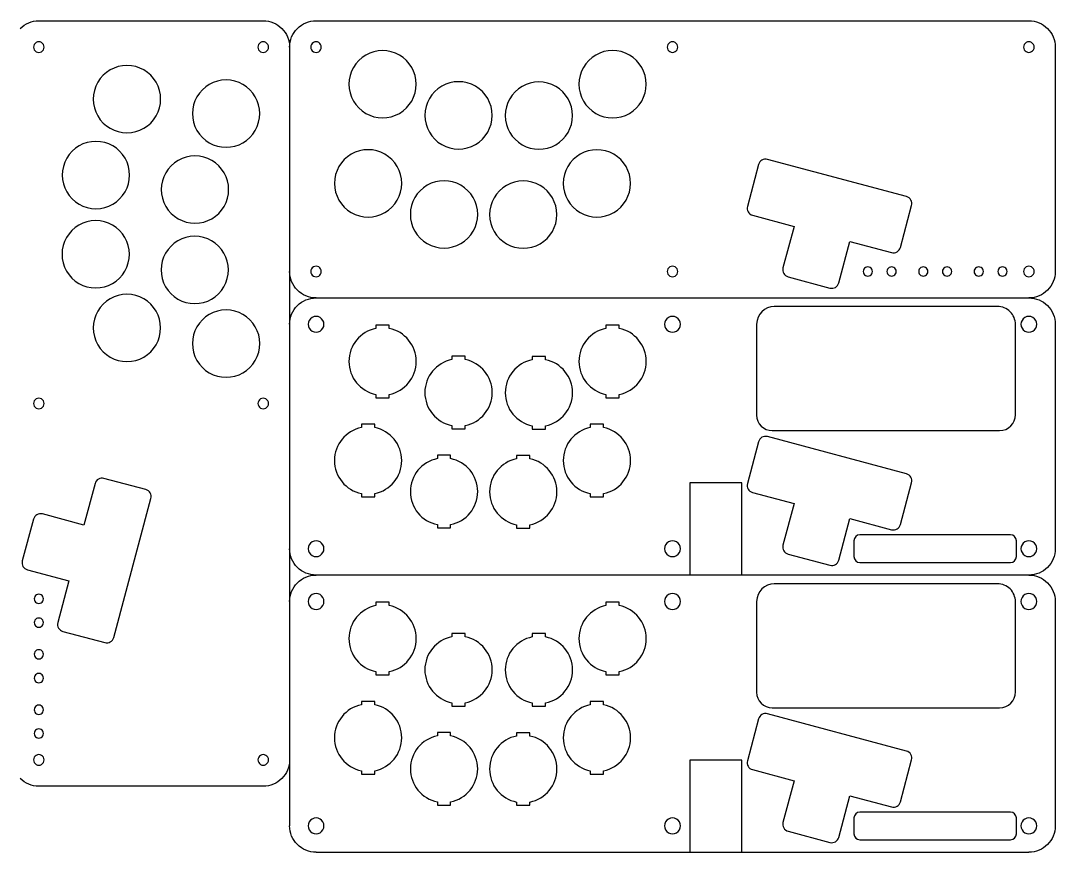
# Model space of a CAD drawing. Header units: millimetres. Extents: x 7 to 717, y 63 to 378.
# Drawn here: x 325.5 to 717.4, y 63.1 to 378.1 of the extents above; entities that cross this region are included whole.
import ezdxf

# ---------------------------------------------------------------- set-up
doc = ezdxf.new("R2010")
doc.units = ezdxf.units.MM
doc.layers.get('0').update_dxf_attribs({"linetype": 'CONTINUOUS'})

msp = doc.modelspace()

# ---------------------------------------------------------------- linework, layer by layer
for p, q in [((332.394686, 378.126684), (417.394666, 378.126684)), ((437.394686, 378.126684), (707.39468, 378.126684)), ((427.394676, 368.126674), (427.394676, 73.126696)), ((717.39468, 368.126674), (717.39468, 283.126694)), ((661.03987, 311.478192), (608.37277, 325.590302)), ((605.02003, 323.654612), (600.76893, 307.789272)), ((658.72447, 292.260132), (662.97558, 308.125472)), ((602.70463, 304.436542), (618.46129, 300.214562)), ((618.46129, 300.214562), (614.23931, 284.457882)), ((635.39309, 278.78974), (639.61507, 294.546422)), ((639.61507, 294.546422), (655.37174, 290.324442)), ((616.17501, 281.105142), (632.04035, 276.85405)), ((437.394686, 273.12668), (707.394676, 273.12668)), ((695.474806, 269.876697), (610.969636, 269.876697)), ((460.091746, 262.818169), (460.091746, 261.570659)), ((465.091746, 262.818169), (460.091746, 262.818169)), ((465.091746, 261.570659), (465.091746, 262.818169)), ((552.202316, 262.818328), (547.202316, 262.818328)), ((547.202316, 262.818328), (547.202316, 261.570765)), ((552.202316, 261.570765), (552.202316, 262.818328)), ((604.279626, 263.161678), (604.279626, 228.769628)), ((702.291816, 228.871625), (702.291816, 263.059681)), ((717.394676, 263.126673), (717.394676, 178.126693)), ((493.861366, 251.022277), (488.861366, 251.022277)), ((488.861366, 251.022277), (488.861366, 249.774767)), ((493.861366, 249.774767), (493.861366, 251.022277)), ((524.301816, 250.944146), (519.301816, 250.944146)), ((519.301816, 250.944146), (519.301816, 249.696635)), ((524.301816, 249.696635), (524.301816, 250.944146)), ((460.091746, 236.565682), (460.091746, 235.318172)), ((460.091746, 235.318172), (465.091746, 235.318172)), ((465.091746, 235.318172), (465.091746, 236.565682)), ((547.202316, 236.565894), (547.202316, 235.318383)), ((547.202316, 235.318383), (552.202316, 235.318383)), ((552.202316, 235.318383), (552.202316, 236.565894)), ((459.612946, 225.267339), (454.612946, 225.267339)), ((454.612946, 225.267339), (454.612946, 224.019829)), ((459.612946, 224.019829), (459.612946, 225.267339)), ((488.861366, 224.769764), (488.861366, 223.52228)), ((488.861366, 223.52228), (493.861366, 223.52228)), ((493.861366, 223.52228), (493.861366, 224.769764)), ((519.301816, 224.691632), (519.301816, 223.444148)), ((519.301816, 223.444148), (524.301816, 223.444148)), ((524.301816, 223.444148), (524.301816, 224.691632)), ((541.271056, 225.252496), (541.271056, 224.004985)), ((546.271056, 225.252496), (541.271056, 225.252496)), ((546.271056, 224.004985), (546.271056, 225.252496)), ((661.039866, 206.47819), (608.372766, 220.590299)), ((610.181636, 222.867621), (696.287806, 222.867621)), ((605.020026, 218.654608), (600.768926, 202.78927)), ((483.363396, 213.49481), (483.363396, 212.2473)), ((488.363396, 213.49481), (483.363396, 213.49481)), ((488.363396, 212.2473), (488.363396, 213.49481)), ((513.366986, 213.42906), (513.366986, 212.18155)), ((518.366976, 213.42906), (513.366986, 213.42906)), ((518.366976, 212.18155), (518.366976, 213.42906)), ((372.922604, 200.50133), (357.057264, 204.75243)), ((353.704534, 202.81673), (349.482554, 187.06007)), ((578.923266, 203.08631), (578.923266, 168.126683)), ((598.703256, 203.08631), (578.923266, 203.08631)), ((598.703256, 168.126683), (598.703256, 203.08631)), ((658.724466, 187.260133), (662.975576, 203.12547)), ((360.746184, 144.48149), (374.858294, 197.14859)), ((454.612946, 199.01483), (454.612946, 197.76734)), ((454.612946, 197.76734), (459.612946, 197.76734)), ((459.612946, 197.76734), (459.612946, 199.01483)), ((541.271056, 198.99998), (541.271056, 197.75247)), ((541.271056, 197.75247), (546.271056, 197.75247)), ((546.271056, 197.75247), (546.271056, 198.99998)), ((602.704626, 199.43654), (618.461286, 195.214563)), ((618.461286, 195.214563), (614.239306, 179.457883)), ((330.373134, 189.34635), (326.122042, 173.48101)), ((349.482554, 187.06007), (333.725874, 191.28205)), ((635.393086, 173.789743), (639.615066, 189.546423)), ((639.615066, 189.546423), (655.371736, 185.324443)), ((483.363396, 187.242303), (483.363396, 185.994793)), ((483.363396, 185.994793), (488.363396, 185.994793)), ((488.363396, 185.994793), (488.363396, 187.242303)), ((513.366986, 187.176553), (513.366986, 185.929063)), ((513.366986, 185.929063), (518.366976, 185.929063)), ((518.366976, 185.929063), (518.366976, 187.176553)), ((641.144676, 181.126693), (641.144676, 175.126683)), ((700.394676, 183.376683), (643.394676, 183.376683)), ((702.644676, 175.126683), (702.644676, 181.126693)), ((616.175006, 176.105143), (632.040346, 171.854053)), ((643.394676, 172.876693), (700.394676, 172.876693)), ((328.057732, 170.12827), (343.814414, 165.90629)), ((343.814414, 165.90629), (339.592434, 150.14962)), ((707.394676, 168.126683), (437.394686, 168.126683)), ((695.474806, 164.8767), (610.969636, 164.8767)), ((460.091746, 157.818172), (460.091746, 156.570662)), ((465.091746, 157.818172), (460.091746, 157.818172)), ((465.091746, 156.570662), (465.091746, 157.818172)), ((552.202316, 157.818331), (547.202316, 157.818331)), ((547.202316, 157.818331), (547.202316, 156.570768)), ((552.202316, 156.570768), (552.202316, 157.818331)), ((604.279626, 158.161681), (604.279626, 123.769631)), ((702.291816, 123.871628), (702.291816, 158.059684)), ((717.394676, 158.126676), (717.394676, 73.126696)), ((341.528124, 146.79689), (357.393464, 142.54578)), ((493.861366, 146.02228), (488.861366, 146.02228)), ((488.861366, 146.02228), (488.861366, 144.77477)), ((493.861366, 144.77477), (493.861366, 146.02228)), ((519.301816, 145.944149), (519.301816, 144.696638)), ((524.301816, 145.944149), (519.301816, 145.944149)), ((524.301816, 144.696638), (524.301816, 145.944149)), ((460.091746, 131.565685), (460.091746, 130.318175)), ((460.091746, 130.318175), (465.091746, 130.318175)), ((465.091746, 130.318175), (465.091746, 131.565685)), ((547.202316, 131.565897), (547.202316, 130.318386)), ((547.202316, 130.318386), (552.202316, 130.318386)), ((552.202316, 130.318386), (552.202316, 131.565897)), ((459.612946, 120.267342), (454.612946, 120.267342)), ((454.612946, 120.267342), (454.612946, 119.019832)), ((459.612946, 119.019832), (459.612946, 120.267342)), ((488.861366, 119.769767), (488.861366, 118.522283)), ((488.861366, 118.522283), (493.861366, 118.522283)), ((493.861366, 118.522283), (493.861366, 119.769767)), ((519.301816, 119.691635), (519.301816, 118.444151)), ((519.301816, 118.444151), (524.301816, 118.444151)), ((524.301816, 118.444151), (524.301816, 119.691635)), ((541.271056, 120.252499), (541.271056, 119.004988)), ((546.271056, 120.252499), (541.271056, 120.252499)), ((546.271056, 119.004988), (546.271056, 120.252499)), ((610.181636, 117.867624), (696.287806, 117.867624)), ((605.020026, 113.654611), (600.768926, 97.789273)), ((661.039866, 101.478193), (608.372766, 115.590302)), ((488.363396, 108.494813), (483.363396, 108.494813)), ((483.363396, 108.494813), (483.363396, 107.247303)), ((488.363396, 107.247303), (488.363396, 108.494813)), ((513.366986, 108.429063), (513.366986, 107.181553)), ((518.366976, 108.429063), (513.366986, 108.429063)), ((518.366976, 107.181553), (518.366976, 108.429063)), ((598.703256, 98.086313), (578.923266, 98.086313)), ((578.923266, 98.086313), (578.923266, 63.126686)), ((598.703256, 63.126686), (598.703256, 98.086313)), ((658.724466, 82.260136), (662.975576, 98.125473)), ((602.704626, 94.436543), (618.461286, 90.214566)), ((454.612946, 94.014833), (454.612946, 92.767343)), ((454.612946, 92.767343), (459.612946, 92.767343)), ((459.612946, 92.767343), (459.612946, 94.014833)), ((541.271056, 93.999983), (541.271056, 92.752473)), ((541.271056, 92.752473), (546.271056, 92.752473)), ((546.271056, 92.752473), (546.271056, 93.999983)), ((618.461286, 90.214566), (614.239306, 74.457886)), ((417.394666, 88.12668), (332.394686, 88.12668)), ((635.393086, 68.789746), (639.615066, 84.546426)), ((639.615066, 84.546426), (655.371736, 80.324446)), ((483.363396, 82.242306), (483.363396, 80.994796)), ((483.363396, 80.994796), (488.363396, 80.994796)), ((488.363396, 80.994796), (488.363396, 82.242306)), ((513.366986, 82.176556), (513.366986, 80.929066)), ((513.366986, 80.929066), (518.366976, 80.929066)), ((518.366976, 80.929066), (518.366976, 82.176556)), ((700.394676, 78.376686), (643.394676, 78.376686)), ((641.144676, 76.126696), (641.144676, 70.126686)), ((702.644676, 70.126686), (702.644676, 76.126696)), ((616.175006, 71.105146), (632.040346, 66.854056)), ((643.394676, 67.876696), (700.394676, 67.876696)), ((437.394686, 63.126686), (707.394676, 63.126686))]:
    msp.add_line(p, q)
for points in [[(325.323606, 375.197753), (327.198973, 377.07312), (329.742517, 378.126688), (332.394686, 378.126684)], [(417.394666, 378.126684), (420.046834, 378.126687), (422.590378, 377.073118), (424.465744, 375.197752)], [(430.323608, 375.197752), (432.198974, 377.073118), (434.742518, 378.126687), (437.394686, 378.126684)], [(707.39468, 378.126684), (710.046847, 378.126684), (712.590387, 377.073114), (714.465751, 375.197748)], [(424.465744, 375.197752), (426.34111, 373.322386), (427.394679, 370.778842), (427.394676, 368.126674)], [(427.394676, 368.126674), (427.394673, 370.778842), (428.448242, 373.322386), (430.323608, 375.197752)], [(714.465751, 375.197748), (716.341115, 373.322382), (717.394683, 370.778841), (717.39468, 368.126674)], [(330.658872, 369.127992), (330.300602, 368.508527), (330.300602, 367.744849), (330.658872, 367.125384)], [(332.394686, 370.126683), (331.679081, 370.128299), (331.017142, 369.747456), (330.658872, 369.127992)], [(334.1305, 369.127992), (333.77223, 369.747456), (333.110291, 370.128299), (332.394686, 370.126683)], [(334.1305, 367.125384), (334.48877, 367.744849), (334.48877, 368.508527), (334.1305, 369.127992)], [(415.658852, 369.127992), (415.300582, 368.508527), (415.300582, 367.744849), (415.658852, 367.125384)], [(417.394666, 370.126683), (416.679061, 370.128299), (416.017122, 369.747456), (415.658852, 369.127992)], [(419.13048, 369.127992), (418.77221, 369.747456), (418.110271, 370.128299), (417.394666, 370.126683)], [(419.13048, 367.125384), (419.48875, 367.744849), (419.48875, 368.508527), (419.13048, 369.127992)], [(436.393368, 369.862488), (435.773904, 369.504218), (435.393061, 368.842279), (435.394677, 368.126674)], [(438.395976, 369.862488), (437.776511, 370.220758), (437.012833, 370.220758), (436.393368, 369.862488)], [(439.394667, 368.126674), (439.396283, 368.842279), (439.01544, 369.504218), (438.395976, 369.862488)], [(571.39468, 369.858725), (570.775878, 369.501459), (570.39468, 368.841205), (570.39468, 368.126674)], [(573.39468, 369.858725), (572.775878, 370.21599), (572.013482, 370.21599), (571.39468, 369.858725)], [(574.39468, 368.126674), (574.39468, 368.841205), (574.013482, 369.501459), (573.39468, 369.858725)], [(706.394497, 369.859252), (705.775602, 369.501846), (705.394454, 368.841356), (705.39468, 368.126674)], [(708.394863, 369.859252), (707.775968, 370.216658), (707.013392, 370.216658), (706.394497, 369.859252)], [(709.39468, 368.126674), (709.394906, 368.841356), (709.013758, 369.501846), (708.394863, 369.859252)], [(330.658872, 367.125384), (331.017142, 366.50592), (331.679081, 366.125077), (332.394686, 366.126693)], [(332.394686, 366.126693), (333.110291, 366.125077), (333.77223, 366.50592), (334.1305, 367.125384)], [(415.658852, 367.125384), (416.017122, 366.50592), (416.679061, 366.125077), (417.394666, 366.126693)], [(417.394666, 366.126693), (418.110271, 366.125077), (418.77221, 366.50592), (419.13048, 367.125384)], [(435.394677, 368.126674), (435.393061, 367.411069), (435.773904, 366.74913), (436.393368, 366.39086)], [(436.393368, 366.39086), (437.012833, 366.03259), (437.776511, 366.03259), (438.395976, 366.39086)], [(438.395976, 366.39086), (439.01544, 366.74913), (439.396283, 367.411069), (439.394667, 368.126674)], [(456.216747, 365.109998), (452.271883, 362.83243), (449.841747, 358.62331), (449.841747, 354.068174)], [(468.966747, 365.109998), (465.021883, 367.387566), (460.161611, 367.387566), (456.216747, 365.109998)], [(475.341747, 354.068174), (475.341747, 358.62331), (472.911611, 362.83243), (468.966747, 365.109998)], [(543.323495, 365.121236), (539.376691, 362.84071), (536.947613, 358.626628), (536.95239, 354.068334)], [(556.081145, 365.121236), (552.134341, 367.401763), (547.270299, 367.401763), (543.323495, 365.121236)], [(562.45225, 354.068334), (562.457027, 358.626628), (560.027949, 362.84071), (556.081145, 365.121236)], [(570.39468, 368.126674), (570.39468, 367.412143), (570.775878, 366.751889), (571.39468, 366.394623)], [(571.39468, 366.394623), (572.013482, 366.037358), (572.775878, 366.037358), (573.39468, 366.394623)], [(573.39468, 366.394623), (574.013482, 366.751889), (574.39468, 367.412143), (574.39468, 368.126674)], [(705.39468, 368.126674), (705.394454, 367.411992), (705.775602, 366.751502), (706.394497, 366.394096)], [(706.394497, 366.394096), (707.013392, 366.03669), (707.775968, 366.03669), (708.394863, 366.394096)], [(708.394863, 366.394096), (709.013758, 366.751502), (709.394906, 367.411992), (709.39468, 368.126674)], [(365.785336, 361.158423), (361.230198, 361.158423), (357.021077, 358.728286), (354.743508, 354.78342)], [(376.827164, 354.783421), (374.549595, 358.728286), (370.340474, 361.158423), (365.785336, 361.158423)], [(354.743508, 354.78342), (352.465939, 350.838555), (352.465939, 345.978281), (354.743508, 342.033415)], [(376.827164, 342.033416), (379.104733, 345.978281), (379.104733, 350.838555), (376.827164, 354.783421)], [(403.336166, 355.679613), (398.78103, 355.679613), (394.57191, 353.249477), (392.294342, 349.304613)], [(414.37799, 349.304613), (412.100422, 353.249477), (407.891302, 355.679613), (403.336166, 355.679613)], [(449.841747, 354.068174), (449.841747, 349.513038), (452.271883, 345.303918), (456.216747, 343.02635)], [(468.966747, 343.02635), (472.911611, 345.303918), (475.341747, 349.513038), (475.341747, 354.068174)], [(484.984909, 353.318317), (481.039304, 351.039626), (478.609562, 346.828623), (478.611367, 342.272284)], [(497.737825, 353.318317), (493.79222, 355.597007), (488.930514, 355.597007), (484.984909, 353.318317)], [(504.111367, 342.272284), (504.113172, 346.828623), (501.68343, 351.039626), (497.737825, 353.318317)], [(515.425787, 353.238955), (511.480399, 350.960593), (509.050541, 346.750141), (509.051817, 342.194154)], [(528.17785, 353.238955), (524.232462, 355.517317), (519.371175, 355.517317), (515.425787, 353.238955)], [(534.55182, 342.194154), (534.553096, 346.750141), (532.123238, 350.960593), (528.17785, 353.238955)], [(536.95239, 354.068334), (536.947613, 349.51004), (539.376691, 345.295958), (543.323495, 343.015432)], [(556.081145, 343.015432), (560.027949, 345.295958), (562.457027, 349.51004), (562.45225, 354.068334)], [(392.294342, 349.304613), (390.016774, 345.359749), (390.016774, 340.499477), (392.294342, 336.554613)], [(414.37799, 336.554613), (416.655558, 340.499477), (416.655558, 345.359749), (414.37799, 349.304613)], [(354.743508, 342.033415), (357.021077, 338.08855), (361.230198, 335.658413), (365.785336, 335.658413)], [(365.785336, 335.658413), (370.340474, 335.658413), (374.549595, 338.08855), (376.827164, 342.033416)], [(456.216747, 343.02635), (460.161611, 340.748782), (465.021883, 340.748782), (468.966747, 343.02635)], [(478.611367, 342.272284), (478.609562, 337.715945), (481.039304, 333.504942), (484.984909, 331.226251)], [(497.737825, 331.226251), (501.68343, 333.504942), (504.113172, 337.715945), (504.111367, 342.272284)], [(509.051817, 342.194154), (509.051818, 337.639017), (511.481954, 333.429898), (515.426818, 331.152329)], [(528.176819, 331.152329), (532.121683, 333.429898), (534.55182, 337.639017), (534.55182, 342.194154)], [(543.323495, 343.015432), (547.270299, 340.734905), (552.134341, 340.734905), (556.081145, 343.015432)], [(392.294342, 336.554613), (394.57191, 332.609749), (398.78103, 330.179613), (403.336166, 330.179613)], [(403.336166, 330.179613), (407.891302, 330.179613), (412.100422, 332.609749), (414.37799, 336.554613)], [(354.012806, 332.407963), (349.45767, 332.407963), (345.24855, 329.977827), (342.970982, 326.032963)], [(365.05463, 326.032963), (362.777062, 329.977827), (358.567942, 332.407963), (354.012806, 332.407963)], [(463.487944, 327.559172), (459.543079, 329.836741), (454.682805, 329.836741), (450.737939, 327.559172)], [(484.984909, 331.226251), (488.930514, 328.947561), (493.79222, 328.947561), (497.737825, 331.226251)], [(515.426818, 331.152329), (519.371682, 328.874761), (524.231955, 328.874761), (528.176819, 331.152329)], [(550.14606, 327.544328), (546.201196, 329.821896), (541.340924, 329.821896), (537.39606, 327.544328)], [(342.970982, 326.032963), (340.693414, 322.088099), (340.693414, 317.227827), (342.970982, 313.282963)], [(365.05463, 313.282963), (367.332198, 317.227827), (367.332198, 322.088099), (365.05463, 326.032963)], [(391.540276, 326.909993), (386.983937, 326.911798), (382.772934, 324.482056), (380.494243, 320.536451)], [(402.586309, 320.536451), (400.307618, 324.482056), (396.096615, 326.911798), (391.540276, 326.909993)], [(450.737939, 327.559172), (446.793074, 325.281603), (444.362937, 321.072482), (444.362937, 316.517344)], [(469.862947, 316.517344), (469.862947, 321.072482), (467.43281, 325.281603), (463.487944, 327.559172)], [(537.39606, 327.544328), (533.451196, 325.26676), (531.02106, 321.05764), (531.02106, 316.502504)], [(556.52106, 316.502504), (556.52106, 321.05764), (554.090924, 325.26676), (550.14606, 327.544328)], [(608.37277, 325.590302), (606.912411, 325.981607), (605.41134, 325.11497), (605.02003, 323.654612)], [(380.494243, 320.536451), (378.215553, 316.590846), (378.215553, 311.72914), (380.494243, 307.783535)], [(402.586309, 307.783535), (404.864999, 311.72914), (404.864999, 316.590846), (402.586309, 320.536451)], [(492.238397, 315.786638), (488.293533, 318.064206), (483.433261, 318.064206), (479.488397, 315.786638)], [(522.244508, 315.728177), (518.298361, 318.007689), (513.435605, 318.007689), (509.489458, 315.728177)], [(444.362937, 316.517344), (444.362937, 311.962206), (446.793074, 307.753085), (450.737939, 305.475516)], [(463.487944, 305.475516), (467.43281, 307.753085), (469.862947, 311.962206), (469.862947, 316.517344)], [(479.488397, 315.786638), (475.543533, 313.50907), (473.113397, 309.29995), (473.113397, 304.744814)], [(498.613397, 304.744814), (498.613397, 309.29995), (496.183261, 313.50907), (492.238397, 315.786638)], [(509.489458, 315.728177), (505.543312, 313.448665), (503.11386, 309.236283), (503.116986, 304.679065)], [(528.61698, 304.679065), (528.620106, 309.236283), (526.190654, 313.448665), (522.244508, 315.728177)], [(531.02106, 316.502504), (531.02106, 311.947368), (533.451196, 307.738248), (537.39606, 305.46068)], [(550.14606, 305.46068), (554.090924, 307.738248), (556.52106, 311.947368), (556.52106, 316.502504)], [(342.970982, 313.282963), (345.24855, 309.338099), (349.45767, 306.907963), (354.012806, 306.907963)], [(354.012806, 306.907963), (358.567942, 306.907963), (362.777062, 309.338099), (365.05463, 313.282963)], [(662.97558, 308.125472), (663.366871, 309.585831), (662.500226, 311.086891), (661.03987, 311.478192)], [(380.494243, 307.783535), (382.772934, 303.83793), (386.983937, 301.408188), (391.540276, 301.409993)], [(391.540276, 301.409993), (396.096615, 301.408188), (400.307618, 303.83793), (402.586309, 307.783535)], [(600.76893, 307.789272), (600.377632, 306.328913), (601.244273, 304.827847), (602.70463, 304.436542)], [(353.947057, 302.404374), (349.389839, 302.4075), (345.177457, 299.978048), (342.897945, 296.031902)], [(364.996169, 296.031902), (362.716657, 299.978048), (358.504275, 302.4075), (353.947057, 302.404374)], [(450.737939, 305.475516), (454.682805, 303.197947), (459.543079, 303.197947), (463.487944, 305.475516)], [(473.113397, 304.744814), (473.113397, 300.189678), (475.543533, 295.980558), (479.488397, 293.70299)], [(492.238397, 293.70299), (496.183261, 295.980558), (498.613397, 300.189678), (498.613397, 304.744814)], [(503.116986, 304.679065), (503.11386, 300.121847), (505.543312, 295.909465), (509.489458, 293.629953)], [(522.244508, 293.629953), (526.190654, 295.909465), (528.620106, 300.121847), (528.61698, 304.679065)], [(537.39606, 305.46068), (541.340924, 303.183112), (546.201196, 303.183112), (550.14606, 305.46068)], [(342.897945, 296.031902), (340.618433, 292.085755), (340.618433, 287.222999), (342.897945, 283.276852)], [(364.996169, 283.276852), (367.275681, 287.222999), (367.275681, 292.085755), (364.996169, 296.031902)], [(391.462146, 296.469543), (386.907009, 296.469543), (382.69789, 294.039406), (380.420321, 290.094542)], [(402.506947, 290.095573), (400.228585, 294.040961), (396.018133, 296.470819), (391.462146, 296.469543)], [(380.420321, 290.094542), (378.142753, 286.149678), (378.142753, 281.289405), (380.420321, 277.344541)], [(402.506947, 277.34351), (404.785309, 281.288898), (404.785309, 286.150185), (402.506947, 290.095573)], [(479.488397, 293.70299), (483.433261, 291.425422), (488.293533, 291.425422), (492.238397, 293.70299)], [(509.489458, 293.629953), (513.435605, 291.350441), (518.298361, 291.350441), (522.244508, 293.629953)], [(655.37174, 290.324442), (656.832096, 289.933144), (658.33316, 290.799779), (658.72447, 292.260132)], [(342.897945, 283.276852), (345.177457, 279.330706), (349.389839, 276.901254), (353.947057, 276.90438)], [(353.947057, 276.90438), (358.504275, 276.901254), (362.716657, 279.330706), (364.996169, 283.276852)], [(430.323607, 276.055614), (428.44824, 277.930981), (427.394672, 280.474525), (427.394676, 283.126694)], [(436.393368, 284.862508), (435.773904, 284.504238), (435.393061, 283.842299), (435.394677, 283.126694)], [(435.394677, 283.126694), (435.393061, 282.411089), (435.773904, 281.74915), (436.393368, 281.39088)], [(438.395976, 284.862508), (437.776511, 285.220778), (437.012833, 285.220778), (436.393368, 284.862508)], [(439.394667, 283.126694), (439.396283, 283.842299), (439.01544, 284.504238), (438.395976, 284.862508)], [(438.395976, 281.39088), (439.01544, 281.74915), (439.396283, 282.411089), (439.394667, 283.126694)], [(571.39468, 284.858745), (570.775878, 284.501479), (570.39468, 283.841225), (570.39468, 283.126694)], [(570.39468, 283.126694), (570.39468, 282.412163), (570.775878, 281.751909), (571.39468, 281.394643)], [(573.39468, 284.858745), (572.775878, 285.21601), (572.013482, 285.21601), (571.39468, 284.858745)], [(574.39468, 283.126694), (574.39468, 283.841225), (574.013482, 284.501479), (573.39468, 284.858745)], [(573.39468, 281.394643), (574.013482, 281.751909), (574.39468, 282.412163), (574.39468, 283.126694)], [(614.23931, 284.457882), (613.848006, 282.99752), (614.714648, 281.496447), (616.17501, 281.105142)], [(645.51968, 284.642238), (644.978228, 284.329631), (644.64468, 283.751909), (644.64468, 283.126694)], [(644.64468, 283.126694), (644.64468, 282.501479), (644.978228, 281.923757), (645.51968, 281.61115)], [(647.26968, 284.642238), (646.728228, 284.954846), (646.061132, 284.954846), (645.51968, 284.642238)], [(648.14468, 283.126694), (648.14468, 283.751909), (647.811132, 284.329631), (647.26968, 284.642238)], [(647.26968, 281.61115), (647.811132, 281.923757), (648.14468, 282.501479), (648.14468, 283.126694)], [(654.519338, 284.643225), (653.977713, 284.330354), (653.644257, 283.752191), (653.64468, 283.126694)], [(653.64468, 283.126694), (653.644257, 282.501197), (653.977713, 281.923034), (654.519338, 281.610163)], [(656.270022, 284.643225), (655.728396, 284.956095), (655.060964, 284.956095), (654.519338, 284.643225)], [(657.14468, 283.126694), (657.145103, 283.752191), (656.811647, 284.330354), (656.270022, 284.643225)], [(656.270022, 281.610163), (656.811647, 281.923034), (657.145103, 282.501197), (657.14468, 283.126694)], [(666.519338, 284.643225), (665.977713, 284.330354), (665.644257, 283.752191), (665.64468, 283.126694)], [(665.64468, 283.126694), (665.644257, 282.501197), (665.977713, 281.923034), (666.519338, 281.610163)], [(668.270022, 284.643225), (667.728396, 284.956095), (667.060964, 284.956095), (666.519338, 284.643225)], [(669.14468, 283.126694), (669.145103, 283.752191), (668.811647, 284.330354), (668.270022, 284.643225)], [(668.270022, 281.610163), (668.811647, 281.923034), (669.145103, 282.501197), (669.14468, 283.126694)], [(675.51968, 284.642238), (674.978228, 284.329631), (674.64468, 283.751909), (674.64468, 283.126694)], [(674.64468, 283.126694), (674.64468, 282.501479), (674.978228, 281.923757), (675.51968, 281.61115)], [(677.26968, 284.642238), (676.728228, 284.954846), (676.061132, 284.954846), (675.51968, 284.642238)], [(678.14468, 283.126694), (678.14468, 283.751909), (677.811132, 284.329631), (677.26968, 284.642238)], [(677.26968, 281.61115), (677.811132, 281.923757), (678.14468, 282.501479), (678.14468, 283.126694)], [(687.51968, 284.642238), (686.978228, 284.329631), (686.64468, 283.751909), (686.64468, 283.126694)], [(686.64468, 283.126694), (686.64468, 282.501479), (686.978228, 281.923757), (687.51968, 281.61115)], [(689.26968, 284.642238), (688.728228, 284.954846), (688.061132, 284.954846), (687.51968, 284.642238)], [(690.14468, 283.126694), (690.14468, 283.751909), (689.811132, 284.329631), (689.26968, 284.642238)], [(689.26968, 281.61115), (689.811132, 281.923757), (690.14468, 282.501479), (690.14468, 283.126694)], [(696.51968, 284.642238), (695.978228, 284.329631), (695.64468, 283.751909), (695.64468, 283.126694)], [(695.64468, 283.126694), (695.64468, 282.501479), (695.978228, 281.923757), (696.51968, 281.61115)], [(698.26968, 284.642238), (697.728228, 284.954846), (697.061132, 284.954846), (696.51968, 284.642238)], [(699.14468, 283.126694), (699.14468, 283.751909), (698.811132, 284.329631), (698.26968, 284.642238)], [(698.26968, 281.61115), (698.811132, 281.923757), (699.14468, 282.501479), (699.14468, 283.126694)], [(706.394497, 284.859272), (705.775602, 284.501866), (705.394454, 283.841376), (705.39468, 283.126694)], [(705.39468, 283.126694), (705.394454, 282.412012), (705.775602, 281.751522), (706.394497, 281.394116)], [(708.394863, 284.859272), (707.775968, 285.216678), (707.013392, 285.216678), (706.394497, 284.859272)], [(709.39468, 283.126694), (709.394906, 283.841376), (709.013758, 284.501866), (708.394863, 284.859272)], [(708.394863, 281.394116), (709.013758, 281.751522), (709.394906, 282.412012), (709.39468, 283.126694)], [(717.39468, 283.126694), (717.394684, 280.474527), (716.341117, 277.930984), (714.465753, 276.055617)], [(436.393368, 281.39088), (437.012833, 281.03261), (437.776511, 281.03261), (438.395976, 281.39088)], [(571.39468, 281.394643), (572.013482, 281.037378), (572.775878, 281.037378), (573.39468, 281.394643)], [(632.04035, 276.85405), (633.500709, 276.462745), (635.00178, 277.329382), (635.39309, 278.78974)], [(645.51968, 281.61115), (646.061132, 281.298542), (646.728228, 281.298542), (647.26968, 281.61115)], [(654.519338, 281.610163), (655.060964, 281.297293), (655.728396, 281.297293), (656.270022, 281.610163)], [(666.519338, 281.610163), (667.060964, 281.297293), (667.728396, 281.297293), (668.270022, 281.610163)], [(675.51968, 281.61115), (676.061132, 281.298542), (676.728228, 281.298542), (677.26968, 281.61115)], [(687.51968, 281.61115), (688.061132, 281.298542), (688.728228, 281.298542), (689.26968, 281.61115)], [(696.51968, 281.61115), (697.061132, 281.298542), (697.728228, 281.298542), (698.26968, 281.61115)], [(706.394497, 281.394116), (707.013392, 281.03671), (707.775968, 281.03671), (708.394863, 281.394116)], [(365.770496, 274.5003), (361.21536, 274.5003), (357.00624, 272.070164), (354.728672, 268.1253)], [(376.81232, 268.1253), (374.534752, 272.070164), (370.325632, 274.5003), (365.770496, 274.5003)], [(380.420321, 277.344541), (382.69789, 273.399677), (386.907009, 270.96954), (391.462146, 270.96954)], [(391.462146, 270.96954), (396.018133, 270.968264), (400.228585, 273.398122), (402.506947, 277.34351)], [(437.394686, 273.12668), (434.742517, 273.126677), (432.198973, 274.180247), (430.323607, 276.055614)], [(714.465753, 276.055617), (712.590389, 274.18025), (710.046847, 273.12668), (707.39468, 273.12668)], [(430.323609, 270.197749), (432.198975, 272.073114), (434.742518, 273.126683), (437.394686, 273.12668)], [(707.394676, 273.12668), (710.046842, 273.12668), (712.590382, 272.073111), (714.465746, 270.197745)], [(354.728672, 268.1253), (352.451104, 264.180436), (352.451104, 259.320164), (354.728672, 255.3753)], [(376.81232, 255.3753), (379.089888, 259.320164), (379.089888, 264.180436), (376.81232, 268.1253)], [(403.336326, 268.56897), (398.778032, 268.573747), (394.56395, 266.144669), (392.283424, 262.197865)], [(414.389228, 262.197865), (412.108702, 266.144669), (407.89462, 268.573747), (403.336326, 268.56897)], [(427.394676, 263.126673), (427.394674, 265.778841), (428.448243, 268.322383), (430.323609, 270.197749)], [(610.969636, 269.876697), (607.270813, 269.8629), (604.279622, 266.860527), (604.279626, 263.161678)], [(700.295162, 267.880038), (699.016724, 269.158477), (697.28279, 269.876696), (695.474806, 269.876697)], [(702.291816, 263.059681), (702.291817, 264.867665), (701.573599, 266.6016), (700.295162, 267.880038)], [(714.465746, 270.197745), (716.34111, 268.32238), (717.394678, 265.778839), (717.394676, 263.126673)], [(435.894679, 265.724754), (434.966474, 265.188854), (434.394676, 264.198472), (434.394676, 263.126673)], [(434.394676, 263.126673), (434.394676, 262.054874), (434.966474, 261.064492), (435.894679, 260.528592)], [(438.894684, 265.724754), (437.966479, 266.260653), (436.822883, 266.260653), (435.894679, 265.724754)], [(440.394686, 263.126673), (440.394686, 264.198472), (439.822888, 265.188854), (438.894684, 265.724754)], [(438.894684, 260.528592), (439.822888, 261.064492), (440.394686, 262.054874), (440.394686, 263.126673)], [(570.894128, 265.726331), (569.965646, 265.190011), (569.393998, 264.198922), (569.394676, 263.126673)], [(569.394676, 263.126673), (569.393998, 262.054424), (569.965646, 261.063335), (570.894128, 260.527015)], [(573.895224, 265.726331), (572.966742, 266.262651), (571.82261, 266.262651), (570.894128, 265.726331)], [(575.394676, 263.126673), (575.395354, 264.198922), (574.823706, 265.190011), (573.895224, 265.726331)], [(573.895224, 260.527015), (574.823706, 261.063335), (575.395354, 262.054424), (575.394676, 263.126673)], [(705.894676, 265.724749), (704.966473, 265.188851), (704.394676, 264.19847), (704.394676, 263.126673)], [(704.394676, 263.126673), (704.394676, 262.054876), (704.966473, 261.064495), (705.894676, 260.528597)], [(708.894676, 265.724749), (707.966473, 266.260648), (706.822879, 266.260648), (705.894676, 265.724749)], [(710.394676, 263.126673), (710.394676, 264.19847), (709.822879, 265.188851), (708.894676, 265.724749)], [(708.894676, 260.528597), (709.822879, 261.064495), (710.394676, 262.054876), (710.394676, 263.126673)], [(392.283424, 262.197865), (390.002897, 258.251061), (390.002897, 253.387019), (392.283424, 249.440215)], [(414.389228, 249.440215), (416.669755, 253.387019), (416.669755, 258.251061), (414.389228, 262.197865)], [(435.894679, 260.528592), (436.822883, 259.992693), (437.966479, 259.992693), (438.894684, 260.528592)], [(460.091746, 261.570659), (454.131887, 260.378898), (449.841802, 255.146016), (449.841802, 249.068171)], [(475.34169, 249.068171), (475.34169, 255.146016), (471.051605, 260.378898), (465.091746, 261.570659)], [(547.202316, 261.570765), (541.242466, 260.379027), (536.952379, 255.146162), (536.952379, 249.06833)], [(562.452253, 249.06833), (562.452253, 255.146162), (558.162166, 260.379027), (552.202316, 261.570765)], [(570.894128, 260.527015), (571.82261, 259.990695), (572.966742, 259.990695), (573.895224, 260.527015)], [(705.894676, 260.528597), (706.822879, 259.992698), (707.966473, 259.992698), (708.894676, 260.528597)], [(354.728672, 255.3753), (357.00624, 251.430436), (361.21536, 249.0003), (365.770496, 249.0003)], [(365.770496, 249.0003), (370.325632, 249.0003), (374.534752, 251.430436), (376.81232, 255.3753)], [(392.283424, 249.440215), (394.56395, 245.493411), (398.778032, 243.064333), (403.336326, 243.06911)], [(403.336326, 243.06911), (407.89462, 243.064333), (412.108702, 245.493411), (414.389228, 249.440215)], [(449.841802, 249.068171), (449.841802, 242.990325), (454.131887, 237.757443), (460.091746, 236.565682)], [(465.091746, 236.565682), (471.051605, 237.757443), (475.34169, 242.990325), (475.34169, 249.068171)], [(488.861366, 249.774767), (482.901477, 248.583032), (478.611357, 243.350136), (478.611357, 237.272266)], [(504.111375, 237.272266), (504.111375, 243.350136), (499.821255, 248.583032), (493.861366, 249.774767)], [(519.301816, 249.696635), (513.341927, 248.5049), (509.051807, 243.272004), (509.051807, 237.194133)], [(534.551825, 237.194133), (534.551825, 243.272004), (530.261705, 248.5049), (524.301816, 249.696635)], [(536.952379, 249.06833), (536.952379, 242.990497), (541.242466, 237.757632), (547.202316, 236.565894)], [(552.202316, 236.565894), (558.162166, 237.757632), (562.452253, 242.990497), (562.452253, 249.06833)], [(332.394686, 235.12668), (331.680155, 235.12668), (331.019901, 234.745482), (330.662635, 234.12668)], [(334.126737, 234.12668), (333.769471, 234.745482), (333.109217, 235.12668), (332.394686, 235.12668)], [(417.394666, 235.12668), (416.680135, 235.12668), (416.019881, 234.745482), (415.662615, 234.12668)], [(419.126717, 234.12668), (418.769451, 234.745482), (418.109197, 235.12668), (417.394666, 235.12668)], [(478.611357, 237.272266), (478.611357, 231.194395), (482.901477, 225.961499), (488.861366, 224.769764)], [(493.861366, 224.769764), (499.821255, 225.961499), (504.111375, 231.194395), (504.111375, 237.272266)], [(509.051807, 237.194133), (509.051807, 231.116263), (513.341927, 225.883367), (519.301816, 224.691632)], [(524.301816, 224.691632), (530.261705, 225.883367), (534.551825, 231.116263), (534.551825, 237.194133)], [(330.662635, 234.12668), (330.30537, 233.507878), (330.30537, 232.745482), (330.662635, 232.12668)], [(330.662635, 232.12668), (331.019901, 231.507878), (331.680155, 231.12668), (332.394686, 231.12668)], [(332.394686, 231.12668), (333.109217, 231.12668), (333.769471, 231.507878), (334.126737, 232.12668)], [(334.126737, 232.12668), (334.484002, 232.745482), (334.484002, 233.507878), (334.126737, 234.12668)], [(415.662615, 234.12668), (415.30535, 233.507878), (415.30535, 232.745482), (415.662615, 232.12668)], [(415.662615, 232.12668), (416.019881, 231.507878), (416.680135, 231.12668), (417.394666, 231.12668)], [(417.394666, 231.12668), (418.109197, 231.12668), (418.769451, 231.507878), (419.126717, 232.12668)], [(419.126717, 232.12668), (419.483982, 232.745482), (419.483982, 233.507878), (419.126717, 234.12668)], [(604.279626, 228.769628), (604.279628, 225.510039), (606.922047, 222.867621), (610.181636, 222.867621)], [(696.287806, 222.867621), (699.603727, 222.867621), (702.291813, 225.555704), (702.291816, 228.871625)], [(454.612946, 224.019829), (448.653062, 222.82809), (444.362947, 217.595196), (444.362947, 211.51733)], [(469.862945, 211.51733), (469.862945, 217.595196), (465.57283, 222.82809), (459.612946, 224.019829)], [(541.271056, 224.004985), (535.311164, 222.813252), (531.021042, 217.580355), (531.021042, 211.502482)], [(556.52107, 211.502482), (556.52107, 217.580355), (552.230948, 222.813252), (546.271056, 224.004985)], [(608.372766, 220.590299), (606.912406, 220.981604), (605.411335, 220.114966), (605.020026, 218.654608)], [(483.363396, 212.2473), (477.403514, 211.055559), (473.113402, 205.822666), (473.113402, 199.744801)], [(498.61339, 199.744801), (498.61339, 205.822666), (494.323278, 211.055559), (488.363396, 212.2473)], [(513.366986, 212.18155), (507.407104, 210.989809), (503.116992, 205.756916), (503.116992, 199.679051)], [(528.61697, 199.679051), (528.61697, 205.756916), (524.326858, 210.989809), (518.366976, 212.18155)], [(444.362947, 211.51733), (444.362947, 205.439463), (448.653062, 200.206569), (454.612946, 199.01483)], [(459.612946, 199.01483), (465.57283, 200.206569), (469.862945, 205.439463), (469.862945, 211.51733)], [(531.021042, 211.502482), (531.021042, 205.42461), (535.311164, 200.191713), (541.271056, 198.99998)], [(546.271056, 198.99998), (552.230948, 200.191713), (556.52107, 205.42461), (556.52107, 211.502482)], [(357.057264, 204.75243), (355.596905, 205.143728), (354.095839, 204.277087), (353.704534, 202.81673)], [(662.975576, 203.12547), (663.366867, 204.585829), (662.500222, 206.086889), (661.039866, 206.47819)], [(374.858294, 197.14859), (375.249599, 198.608949), (374.382962, 200.11002), (372.922604, 200.50133)], [(600.768926, 202.78927), (600.377628, 201.328911), (601.244269, 199.827845), (602.704626, 199.43654)], [(473.113402, 199.744801), (473.113402, 193.666937), (477.403514, 188.434044), (483.363396, 187.242303)], [(488.363396, 187.242303), (494.323278, 188.434044), (498.61339, 193.666937), (498.61339, 199.744801)], [(503.116992, 199.679051), (503.116992, 193.601187), (507.407104, 188.368294), (513.366986, 187.176553)], [(518.366976, 187.176553), (524.326858, 188.368294), (528.61697, 193.601187), (528.61697, 199.679051)], [(333.725874, 191.28205), (332.265512, 191.673354), (330.764439, 190.806712), (330.373134, 189.34635)], [(655.371736, 185.324443), (656.832092, 184.933145), (658.333156, 185.79978), (658.724466, 187.260133)], [(435.894679, 180.724774), (434.966474, 180.188874), (434.394676, 179.198492), (434.394676, 178.126693)], [(438.894684, 180.724774), (437.966479, 181.260673), (436.822883, 181.260673), (435.894679, 180.724774)], [(440.394686, 178.126693), (440.394686, 179.198492), (439.822888, 180.188874), (438.894684, 180.724774)], [(570.894128, 180.726351), (569.965646, 180.190031), (569.393998, 179.198942), (569.394676, 178.126693)], [(573.895224, 180.726351), (572.966742, 181.262671), (571.82261, 181.262671), (570.894128, 180.726351)], [(575.394676, 178.126693), (575.395354, 179.198942), (574.823706, 180.190031), (573.895224, 180.726351)], [(643.394676, 183.376683), (642.152039, 183.376683), (641.144682, 182.36933), (641.144676, 181.126693)], [(702.644676, 181.126693), (702.64467, 182.36933), (701.637313, 183.376683), (700.394676, 183.376683)], [(705.894676, 180.724769), (704.966473, 180.188871), (704.394676, 179.19849), (704.394676, 178.126693)], [(708.894676, 180.724769), (707.966473, 181.260668), (706.822879, 181.260668), (705.894676, 180.724769)], [(710.394676, 178.126693), (710.394676, 179.19849), (709.822879, 180.188871), (708.894676, 180.724769)], [(430.323608, 171.055615), (428.448242, 172.930981), (427.394673, 175.474525), (427.394676, 178.126693)], [(434.394676, 178.126693), (434.394676, 177.054894), (434.966474, 176.064512), (435.894679, 175.528612)], [(438.894684, 175.528612), (439.822888, 176.064512), (440.394686, 177.054894), (440.394686, 178.126693)], [(569.394676, 178.126693), (569.393998, 177.054444), (569.965646, 176.063355), (570.894128, 175.527035)], [(573.895224, 175.527035), (574.823706, 176.063355), (575.395354, 177.054444), (575.394676, 178.126693)], [(614.239306, 179.457883), (613.848002, 177.997521), (614.714644, 176.496448), (616.175006, 176.105143)], [(704.394676, 178.126693), (704.394676, 177.054896), (704.966473, 176.064515), (705.894676, 175.528617)], [(708.894676, 175.528617), (709.822879, 176.064515), (710.394676, 177.054896), (710.394676, 178.126693)], [(717.394676, 178.126693), (717.394679, 175.474526), (716.341111, 172.930985), (714.465747, 171.055619)], [(326.122042, 173.48101), (325.730737, 172.020651), (326.597374, 170.51958), (328.057732, 170.12827)], [(435.894679, 175.528612), (436.822883, 174.992713), (437.966479, 174.992713), (438.894684, 175.528612)], [(570.894128, 175.527035), (571.82261, 174.990715), (572.966742, 174.990715), (573.895224, 175.527035)], [(632.040346, 171.854053), (633.500705, 171.462748), (635.001776, 172.329385), (635.393086, 173.789743)], [(641.144676, 175.126683), (641.144682, 173.884046), (642.152039, 172.876693), (643.394676, 172.876693)], [(700.394676, 172.876693), (701.637313, 172.876693), (702.64467, 173.884046), (702.644676, 175.126683)], [(705.894676, 175.528617), (706.822879, 174.992718), (707.966473, 174.992718), (708.894676, 175.528617)], [(437.394686, 168.126683), (434.742518, 168.12668), (432.198974, 169.180249), (430.323608, 171.055615)], [(714.465747, 171.055619), (712.590383, 169.180253), (710.046843, 168.126683), (707.394676, 168.126683)], [(427.394676, 158.126676), (427.394674, 160.778844), (428.448243, 163.322386), (430.323609, 165.197752)], [(430.323609, 165.197752), (432.198975, 167.073117), (434.742518, 168.126686), (437.394686, 168.126683)], [(610.969636, 164.8767), (607.270813, 164.862903), (604.279622, 161.86053), (604.279626, 158.161681)], [(700.295162, 162.880041), (699.016724, 164.15848), (697.28279, 164.876699), (695.474806, 164.8767)], [(707.394676, 168.126683), (710.046842, 168.126683), (712.590382, 167.073114), (714.465746, 165.197748)], [(714.465746, 165.197748), (716.34111, 163.322383), (717.394678, 160.778842), (717.394676, 158.126676)], [(332.394686, 160.87668), (331.769471, 160.87668), (331.191749, 160.543132), (330.879142, 160.00168)], [(333.91023, 160.00168), (333.597623, 160.543132), (333.019901, 160.87668), (332.394686, 160.87668)], [(435.894679, 160.724757), (434.966474, 160.188857), (434.394676, 159.198475), (434.394676, 158.126676)], [(438.894684, 160.724757), (437.966479, 161.260656), (436.822883, 161.260656), (435.894679, 160.724757)], [(440.394686, 158.126676), (440.394686, 159.198475), (439.822888, 160.188857), (438.894684, 160.724757)], [(570.894128, 160.726334), (569.965646, 160.190014), (569.393998, 159.198925), (569.394676, 158.126676)], [(573.895224, 160.726334), (572.966742, 161.262654), (571.82261, 161.262654), (570.894128, 160.726334)], [(575.394676, 158.126676), (575.395354, 159.198925), (574.823706, 160.190014), (573.895224, 160.726334)], [(702.291816, 158.059684), (702.291817, 159.867668), (701.573599, 161.601603), (700.295162, 162.880041)], [(705.894676, 160.724752), (704.966473, 160.188854), (704.394676, 159.198473), (704.394676, 158.126676)], [(708.894676, 160.724752), (707.966473, 161.260651), (706.822879, 161.260651), (705.894676, 160.724752)], [(710.394676, 158.126676), (710.394676, 159.198473), (709.822879, 160.188854), (708.894676, 160.724752)], [(330.879142, 160.00168), (330.566534, 159.460228), (330.566534, 158.793132), (330.879142, 158.25168)], [(330.879142, 158.25168), (331.191749, 157.710228), (331.769471, 157.37668), (332.394686, 157.37668)], [(332.394686, 157.37668), (333.019901, 157.37668), (333.597623, 157.710228), (333.91023, 158.25168)], [(333.91023, 158.25168), (334.222838, 158.793132), (334.222838, 159.460228), (333.91023, 160.00168)], [(434.394676, 158.126676), (434.394676, 157.054877), (434.966474, 156.064495), (435.894679, 155.528595)], [(438.894684, 155.528595), (439.822888, 156.064495), (440.394686, 157.054877), (440.394686, 158.126676)], [(569.394676, 158.126676), (569.393998, 157.054427), (569.965646, 156.063338), (570.894128, 155.527018)], [(573.895224, 155.527018), (574.823706, 156.063338), (575.395354, 157.054427), (575.394676, 158.126676)], [(704.394676, 158.126676), (704.394676, 157.054879), (704.966473, 156.064498), (705.894676, 155.5286)], [(708.894676, 155.5286), (709.822879, 156.064498), (710.394676, 157.054879), (710.394676, 158.126676)], [(435.894679, 155.528595), (436.822883, 154.992696), (437.966479, 154.992696), (438.894684, 155.528595)], [(460.091746, 156.570662), (454.131887, 155.378901), (449.841802, 150.146019), (449.841802, 144.068174)], [(475.34169, 144.068174), (475.34169, 150.146019), (471.051605, 155.378901), (465.091746, 156.570662)], [(547.202316, 156.570768), (541.242466, 155.37903), (536.952379, 150.146165), (536.952379, 144.068332)], [(562.452253, 144.068332), (562.452253, 150.146165), (558.162166, 155.37903), (552.202316, 156.570768)], [(570.894128, 155.527018), (571.82261, 154.990698), (572.966742, 154.990698), (573.895224, 155.527018)], [(705.894676, 155.5286), (706.822879, 154.992701), (707.966473, 154.992701), (708.894676, 155.5286)], [(330.878155, 151.002022), (330.565285, 150.460396), (330.565285, 149.792964), (330.878155, 149.251338)], [(332.394686, 151.87668), (331.769189, 151.877103), (331.191026, 151.543647), (330.878155, 151.002022)], [(330.878155, 149.251338), (331.191026, 148.709713), (331.769189, 148.376257), (332.394686, 148.37668)], [(333.911217, 151.002022), (333.598346, 151.543647), (333.020183, 151.877103), (332.394686, 151.87668)], [(332.394686, 148.37668), (333.020183, 148.376257), (333.598346, 148.709713), (333.911217, 149.251338)], [(333.911217, 149.251338), (334.224087, 149.792964), (334.224087, 150.460396), (333.911217, 151.002022)], [(339.592434, 150.14962), (339.201136, 148.689264), (340.067771, 147.1882), (341.528124, 146.79689)], [(357.393464, 142.54578), (358.853823, 142.154489), (360.354883, 143.021134), (360.746184, 144.48149)], [(449.841802, 144.068174), (449.841802, 137.990328), (454.131887, 132.757446), (460.091746, 131.565685)], [(465.091746, 131.565685), (471.051605, 132.757446), (475.34169, 137.990328), (475.34169, 144.068174)], [(488.861366, 144.77477), (482.901477, 143.583035), (478.611357, 138.350139), (478.611357, 132.272269)], [(504.111375, 132.272269), (504.111375, 138.350139), (499.821255, 143.583035), (493.861366, 144.77477)], [(519.301816, 144.696638), (513.341927, 143.504903), (509.051807, 138.272007), (509.051807, 132.194137)], [(534.551825, 132.194137), (534.551825, 138.272007), (530.261705, 143.504903), (524.301816, 144.696638)], [(536.952379, 144.068332), (536.952379, 137.9905), (541.242466, 132.757635), (547.202316, 131.565897)], [(552.202316, 131.565897), (558.162166, 132.757635), (562.452253, 137.9905), (562.452253, 144.068332)], [(330.878155, 139.002022), (330.565285, 138.460396), (330.565285, 137.792964), (330.878155, 137.251338)], [(332.394686, 139.87668), (331.769189, 139.877103), (331.191026, 139.543647), (330.878155, 139.002022)], [(330.878155, 137.251338), (331.191026, 136.709713), (331.769189, 136.376257), (332.394686, 136.37668)], [(333.911217, 139.002022), (333.598346, 139.543647), (333.020183, 139.877103), (332.394686, 139.87668)], [(332.394686, 136.37668), (333.020183, 136.376257), (333.598346, 136.709713), (333.911217, 137.251338)], [(333.911217, 137.251338), (334.224087, 137.792964), (334.224087, 138.460396), (333.911217, 139.002022)], [(330.879142, 130.00168), (330.566534, 129.460228), (330.566534, 128.793132), (330.879142, 128.25168)], [(332.394686, 130.87668), (331.769471, 130.87668), (331.191749, 130.543132), (330.879142, 130.00168)], [(333.91023, 130.00168), (333.597623, 130.543132), (333.019901, 130.87668), (332.394686, 130.87668)], [(333.91023, 128.25168), (334.222838, 128.793132), (334.222838, 129.460228), (333.91023, 130.00168)], [(478.611357, 132.272269), (478.611357, 126.194398), (482.901477, 120.961502), (488.861366, 119.769767)], [(493.861366, 119.769767), (499.821255, 120.961502), (504.111375, 126.194398), (504.111375, 132.272269)], [(509.051807, 132.194137), (509.051807, 126.116266), (513.341927, 120.88337), (519.301816, 119.691635)], [(524.301816, 119.691635), (530.261705, 120.88337), (534.551825, 126.116266), (534.551825, 132.194137)], [(330.879142, 128.25168), (331.191749, 127.710228), (331.769471, 127.37668), (332.394686, 127.37668)], [(332.394686, 127.37668), (333.019901, 127.37668), (333.597623, 127.710228), (333.91023, 128.25168)], [(604.279626, 123.769631), (604.279628, 120.510042), (606.922047, 117.867624), (610.181636, 117.867624)], [(696.287806, 117.867624), (699.603727, 117.867624), (702.291813, 120.555707), (702.291816, 123.871628)], [(330.879142, 118.00168), (330.566534, 117.460228), (330.566534, 116.793132), (330.879142, 116.25168)], [(332.394686, 118.87668), (331.769471, 118.87668), (331.191749, 118.543132), (330.879142, 118.00168)], [(333.91023, 118.00168), (333.597623, 118.543132), (333.019901, 118.87668), (332.394686, 118.87668)], [(333.91023, 116.25168), (334.222838, 116.793132), (334.222838, 117.460228), (333.91023, 118.00168)], [(454.612946, 119.019832), (448.653062, 117.828093), (444.362947, 112.595199), (444.362947, 106.517333)], [(469.862945, 106.517333), (469.862945, 112.595199), (465.57283, 117.828093), (459.612946, 119.019832)], [(541.271056, 119.004988), (535.311164, 117.813255), (531.021042, 112.580358), (531.021042, 106.502485)], [(556.52107, 106.502485), (556.52107, 112.580358), (552.230948, 117.813255), (546.271056, 119.004988)], [(330.879142, 116.25168), (331.191749, 115.710228), (331.769471, 115.37668), (332.394686, 115.37668)], [(332.394686, 115.37668), (333.019901, 115.37668), (333.597623, 115.710228), (333.91023, 116.25168)], [(608.372766, 115.590302), (606.912406, 115.981607), (605.411335, 115.114969), (605.020026, 113.654611)], [(332.394686, 109.87668), (331.769471, 109.87668), (331.191749, 109.543132), (330.879142, 109.00168)], [(333.91023, 109.00168), (333.597623, 109.543132), (333.019901, 109.87668), (332.394686, 109.87668)], [(330.879142, 109.00168), (330.566534, 108.460228), (330.566534, 107.793132), (330.879142, 107.25168)], [(330.879142, 107.25168), (331.191749, 106.710228), (331.769471, 106.37668), (332.394686, 106.37668)], [(332.394686, 106.37668), (333.019901, 106.37668), (333.597623, 106.710228), (333.91023, 107.25168)], [(333.91023, 107.25168), (334.222838, 107.793132), (334.222838, 108.460228), (333.91023, 109.00168)], [(444.362947, 106.517333), (444.362947, 100.439466), (448.653062, 95.206572), (454.612946, 94.014833)], [(459.612946, 94.014833), (465.57283, 95.206572), (469.862945, 100.439466), (469.862945, 106.517333)], [(483.363396, 107.247303), (477.403514, 106.055562), (473.113402, 100.822669), (473.113402, 94.744805)], [(498.61339, 94.744805), (498.61339, 100.822669), (494.323278, 106.055562), (488.363396, 107.247303)], [(513.366986, 107.181553), (507.407104, 105.989812), (503.116992, 100.756919), (503.116992, 94.679054)], [(528.61697, 94.679054), (528.61697, 100.756919), (524.326858, 105.989812), (518.366976, 107.181553)], [(531.021042, 106.502485), (531.021042, 100.424613), (535.311164, 95.191716), (541.271056, 93.999983)], [(546.271056, 93.999983), (552.230948, 95.191716), (556.52107, 100.424613), (556.52107, 106.502485)], [(330.662108, 99.126863), (330.304702, 98.507968), (330.304702, 97.745392), (330.662108, 97.126497)], [(332.394686, 100.12668), (331.680004, 100.126906), (331.019514, 99.745758), (330.662108, 99.126863)], [(334.127264, 99.126863), (333.769858, 99.745758), (333.109368, 100.126906), (332.394686, 100.12668)], [(334.127264, 97.126497), (334.48467, 97.745392), (334.48467, 98.507968), (334.127264, 99.126863)], [(415.662088, 99.126863), (415.304682, 98.507968), (415.304682, 97.745392), (415.662088, 97.126497)], [(417.394666, 100.12668), (416.679984, 100.126906), (416.019494, 99.745758), (415.662088, 99.126863)], [(419.127244, 99.126863), (418.769838, 99.745758), (418.109348, 100.126906), (417.394666, 100.12668)], [(419.127244, 97.126497), (419.48465, 97.745392), (419.48465, 98.507968), (419.127244, 99.126863)], [(427.394676, 98.12668), (427.394676, 95.474513), (426.341106, 92.930973), (424.46574, 91.055609)], [(662.975576, 98.125473), (663.366867, 99.585832), (662.500222, 101.086892), (661.039866, 101.478193)], [(330.662108, 97.126497), (331.019514, 96.507602), (331.680004, 96.126454), (332.394686, 96.12668)], [(332.394686, 96.12668), (333.109368, 96.126454), (333.769858, 96.507602), (334.127264, 97.126497)], [(415.662088, 97.126497), (416.019494, 96.507602), (416.679984, 96.126454), (417.394666, 96.12668)], [(417.394666, 96.12668), (418.109348, 96.126454), (418.769838, 96.507602), (419.127244, 97.126497)], [(473.113402, 94.744805), (473.113402, 88.66694), (477.403514, 83.434047), (483.363396, 82.242306)], [(488.363396, 82.242306), (494.323278, 83.434047), (498.61339, 88.66694), (498.61339, 94.744805)], [(503.116992, 94.679054), (503.116992, 88.60119), (507.407104, 83.368297), (513.366986, 82.176556)], [(518.366976, 82.176556), (524.326858, 83.368297), (528.61697, 88.60119), (528.61697, 94.679054)], [(600.768926, 97.789273), (600.377628, 96.328914), (601.244269, 94.827848), (602.704626, 94.436543)], [(332.394686, 88.12668), (329.742519, 88.126676), (327.198976, 89.180243), (325.323609, 91.055607)], [(424.46574, 91.055609), (422.590374, 89.180245), (420.046833, 88.126677), (417.394666, 88.12668)], [(643.394676, 78.376686), (642.152039, 78.376686), (641.144682, 77.369333), (641.144676, 76.126696)], [(655.371736, 80.324446), (656.832092, 79.933148), (658.333156, 80.799783), (658.724466, 82.260136)], [(702.644676, 76.126696), (702.64467, 77.369333), (701.637313, 78.376686), (700.394676, 78.376686)], [(435.894679, 75.724777), (434.966474, 75.188877), (434.394676, 74.198495), (434.394676, 73.126696)], [(438.894684, 75.724777), (437.966479, 76.260676), (436.822883, 76.260676), (435.894679, 75.724777)], [(440.394686, 73.126696), (440.394686, 74.198495), (439.822888, 75.188877), (438.894684, 75.724777)], [(570.894128, 75.726354), (569.965646, 75.190034), (569.393998, 74.198945), (569.394676, 73.126696)], [(573.895224, 75.726354), (572.966742, 76.262674), (571.82261, 76.262674), (570.894128, 75.726354)], [(575.394676, 73.126696), (575.395354, 74.198945), (574.823706, 75.190034), (573.895224, 75.726354)], [(614.239306, 74.457886), (613.848002, 72.997524), (614.714644, 71.496451), (616.175006, 71.105146)], [(705.894676, 75.724772), (704.966473, 75.188874), (704.394676, 74.198493), (704.394676, 73.126696)], [(708.894676, 75.724772), (707.966473, 76.260671), (706.822879, 76.260671), (705.894676, 75.724772)], [(710.394676, 73.126696), (710.394676, 74.198493), (709.822879, 75.188874), (708.894676, 75.724772)], [(430.323608, 66.055618), (428.448242, 67.930984), (427.394673, 70.474528), (427.394676, 73.126696)], [(434.394676, 73.126696), (434.394676, 72.054897), (434.966474, 71.064515), (435.894679, 70.528615)], [(438.894684, 70.528615), (439.822888, 71.064515), (440.394686, 72.054897), (440.394686, 73.126696)], [(569.394676, 73.126696), (569.393998, 72.054447), (569.965646, 71.063358), (570.894128, 70.527038)], [(573.895224, 70.527038), (574.823706, 71.063358), (575.395354, 72.054447), (575.394676, 73.126696)], [(704.394676, 73.126696), (704.394676, 72.054899), (704.966473, 71.064518), (705.894676, 70.52862)], [(708.894676, 70.52862), (709.822879, 71.064518), (710.394676, 72.054899), (710.394676, 73.126696)], [(717.394676, 73.126696), (717.394679, 70.474529), (716.341111, 67.930988), (714.465747, 66.055622)], [(435.894679, 70.528615), (436.822883, 69.992716), (437.966479, 69.992716), (438.894684, 70.528615)], [(570.894128, 70.527038), (571.82261, 69.990718), (572.966742, 69.990718), (573.895224, 70.527038)], [(632.040346, 66.854056), (633.500705, 66.462751), (635.001776, 67.329388), (635.393086, 68.789746)], [(641.144676, 70.126686), (641.144682, 68.884049), (642.152039, 67.876696), (643.394676, 67.876696)], [(700.394676, 67.876696), (701.637313, 67.876696), (702.64467, 68.884049), (702.644676, 70.126686)], [(705.894676, 70.52862), (706.822879, 69.992721), (707.966473, 69.992721), (708.894676, 70.52862)], [(437.394686, 63.126686), (434.742518, 63.126683), (432.198974, 64.180252), (430.323608, 66.055618)], [(714.465747, 66.055622), (712.590383, 64.180256), (710.046843, 63.126686), (707.394676, 63.126686)]]:
    msp.add_open_spline(points, degree=3)

doc.saveas('drawing.dxf')
